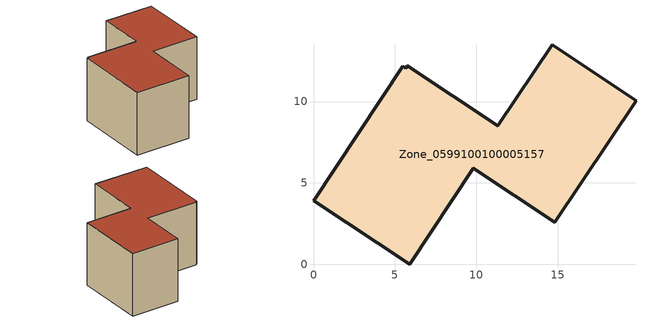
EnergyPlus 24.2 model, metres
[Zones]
Zone_0599100100005157
 floor ground (C_G): 9.83,5.9 5.91,0 0,3.92 5.49,12.16 5.66,12.05 5.76,12.21 11.33,8.5 14.66,13.5 19.81,10.06 14.83,2.57 z1.91
 wall outside (C_F): 5.91,0 9.83,5.9 14.83,2.57 19.81,10.06 14.66,13.5 11.33,8.5 5.76,12.21 5.66,12.05 5.49,12.16 0,3.92 5.91,0 z1.91:9.87
 roof outside (C_R): 5.66,12.05 5.49,12.16 0,3.92 5.91,0 9.83,5.9 14.83,2.57 19.81,10.06 14.66,13.5 11.33,8.5 5.76,12.21 z9.87
[BUILDING]
Pand.0599100100005157: North Axis=0; Terrain=City; Loads Convergence Tolerance Value=0.04; Temperature Convergence Tolerance Value=0.4; Solar Distribution=FullExterior; Maximum Number of Warmup Days=25; Minimum Number of Warmup Days=1
[Site:Location]
Rotterdam.The.Hague.AP_ZH_NLD Design_Conditions: Latitude=51.96; Longitude=4.45; Time Zone=1; Elevation=-4.5
[SITE:GROUNDTEMPERATURE:BUILDINGSURFACE]
18, 18, 18, 18, 18, 18, 18, 18, 18, 18, 18, 18
[MATERIAL] Thermal Absorptance=0.9; Solar Absorptance=0.7; Visible Absorptance=0.7
Name | Roughness | Thickness | Conductivity | Density | Specific Heat
G.D.2006-2014 | MediumSmooth | 0.15 | 0.06 | 540 | 1210
F.D.2006-2014 | Rough | 0.3 | 0.12 | 1920 | 840
R.D.2006-2014 | MediumRough | 0.2 | 0.08 | 1500 | 1000
[CONSTRUCTION]
C_G: G.D.2006-2014
C_F: F.D.2006-2014
C_R: R.D.2006-2014
[ZONE]
Zone_0599100100005157: Type=1; Multiplier=1; Ceiling Height=Autocalculate; Volume=Autocalculate; Floor Area=autocalculate; Part of Total Floor Area=Yes
[ZONEINFILTRATION:DESIGNFLOWRATE]
Infil_Zone_0599100100005157: Zone or ZoneList or Space or SpaceList=Zone_0599100100005157; Schedule=AlwaysOn; Design Flow Rate Calculation Method=Flow/Area; Flow Rate per Floor Area=0.0021; Constant Term Coefficient=1; Temperature Term Coefficient=0; Velocity Term Coefficient=0; Velocity Squared Term Coefficient=0
[HVACTEMPLATE:ZONE:IDEALLOADSAIRSYSTEM]
Zone_0599100100005157: Maximum Heating Supply Air Temperature=50; Minimum Cooling Supply Air Temperature=13; Maximum Heating Supply Air Humidity Ratio=0.0156; Minimum Cooling Supply Air Humidity Ratio=0.0077; Heating Limit=NoLimit; Cooling Limit=NoLimit; Dehumidification Control Type=ConstantSensibleHeatRatio; Cooling Sensible Heat Ratio=0.7; Dehumidification Setpoint=60; Humidification Control Type=None; Humidification Setpoint=30; Outdoor Air Method=None; Outdoor Air Flow Rate per Person=0.00944; Outdoor Air Flow Rate per Zone Floor Area=0; Outdoor Air Flow Rate per Zone=0; Demand Controlled Ventilation Type=None; Outdoor Air Economizer Type=NoEconomizer; Heat Recovery Type=None; Sensible Heat Recovery Effectiveness=0.7; Latent Heat Recovery Effectiveness=0.65
[ZONECONTROL:THERMOSTAT]
ThermostatControl_Zone_0599100100005157: Zone or ZoneList=Zone_0599100100005157; Control Type Schedule=DualSetpointControlType; Control 1=Thermostat_Zone_0599100100005157; Temperature Difference Between Cutout And Setpoint=0
[THERMOSTATSETPOINT:DUALSETPOINT]
Thermostat_Zone_0599100100005157: Heating Setpoint Temperature Schedule=HeatingSetpoint_Zone_0599100100005157; Cooling Setpoint Temperature Schedule=CoolingSetpoint_Zone_0599100100005157
[SCHEDULE:COMPACT]
HeatingSetpoint_Zone_0599100100005157: Through: 12/31, For: AllDays, Until: 24:00, 21
CoolingSetpoint_Zone_0599100100005157: Through: 12/31, For: AllDays, Until: 24:00, 24
DualSetpointControlType: Through: 12/31, For: AllDays, Until: 24:00, 4
AlwaysOn: Through: 12/31, For: AllDays, Until: 24:00, 1
